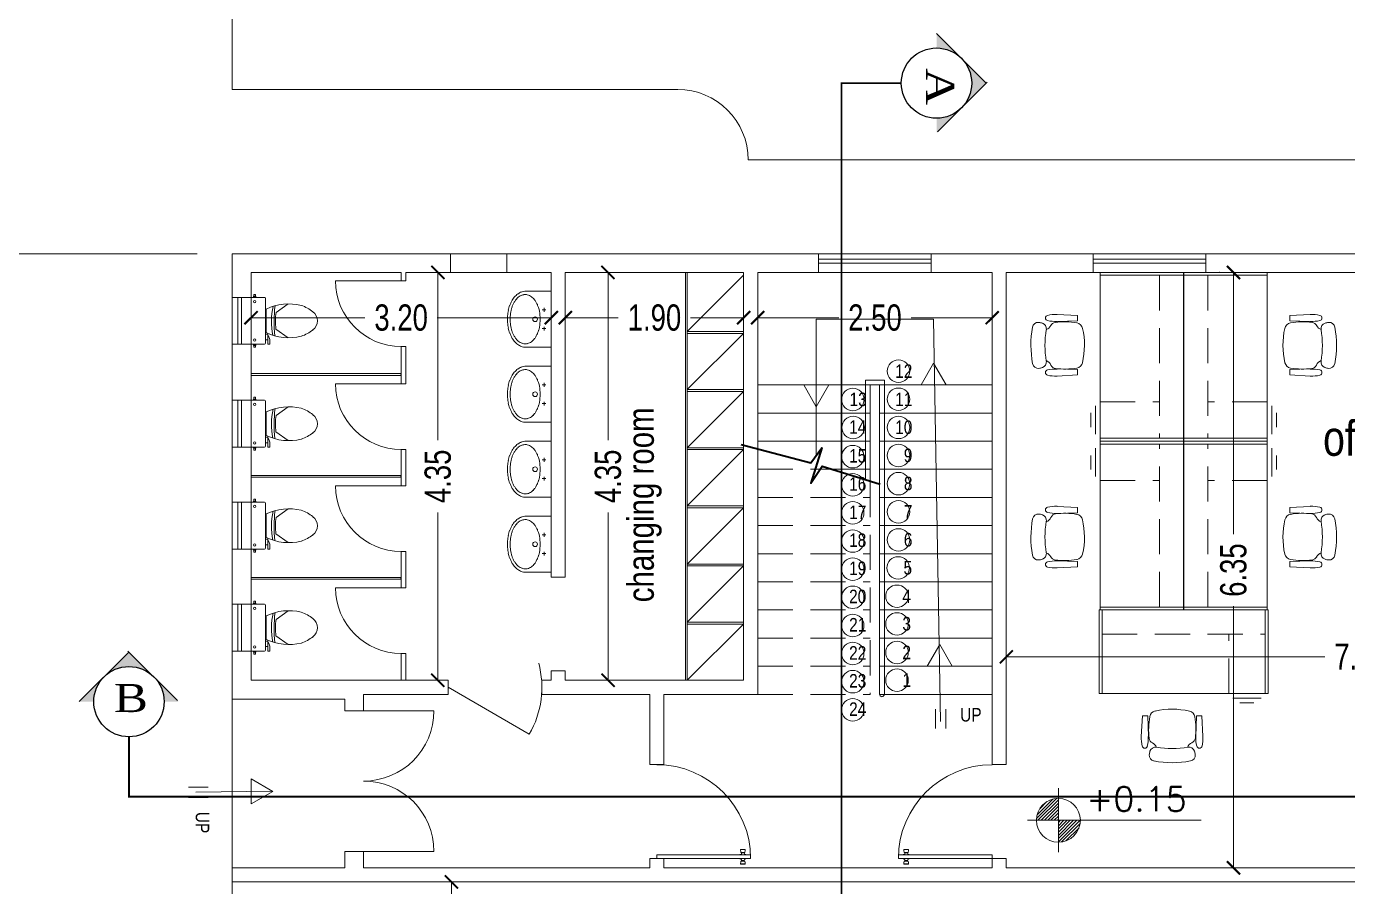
# Model space of a CAD drawing. Header units: millimetres. Extents: x -401 to 2889, y -234 to 146.
# Drawn here: x 129.14 to 143.22, y -27.64 to -18.47 of the extents above; entities that cross this region are included whole.
import ezdxf

# ---------------------------------------------------------------- set-up
doc = ezdxf.new("R2010")
doc.units = ezdxf.units.MM
doc.header["$LTSCALE"] = 3
doc.header["$MEASUREMENT"] = 0
for name, pattern in [('AXES2', [1.125, 0.75, -0.125, 0.125, -0.125]), ('CACHE2', [0.1875, 0.125, -0.0625]), ('CENTER', [50.8, 31.75, -6.35, 6.35, -6.35]), ('CONTINU', [0]), ('HIDDEN2', [0.1875, 0.125, -0.0625])]:
    doc.linetypes.add(name, pattern=pattern)
doc.layers.get('0').update_dxf_attribs({"color": 3, "lineweight": 9})
doc.layers.add('AJEC LOGO', color=4, linetype='Continuous')
doc.layers.add('ARCH_SUBTITLE TEXT', color=10, linetype='Continuous')
for name, color, linetype, lineweight in [('BOUNDARY', 6, 'Continuous', 13), ('DIM-IN', 1, 'Continuous', 0), ('Drw - Arch - brick (0.20)', 7, 'CONTINU', 20), ('Drw - Arch - brick (0.40)', 1, 'CONTINU', 40), ('Drw - Arch - Door (0.05)', 141, 'CONTINU', 5), ('Drw - Arch - Furniture (0.05)', 31, 'Continuous', 5), ('Drw - Arch - Stairs (0.15)', 3, 'CONTINU', 15), ('Drw - Arch - Window (0.05)', 4, 'CONTINU', 5), ('Drw - Dimension', 1, 'CONTINU', 0), ('Drw - Hatch', 8, 'CONTINU', 0), ('Drw - Text', 2, 'CONTINU', 0), ('LEVELS', 7, 'Continuous', 5), ('SAINT', 140, 'Continuous', 9), ('text', 7, 'Continuous', 0), ('WALKWAY', 42, 'Continuous', 13)]:
    doc.layers.add(name, color=color, linetype=linetype, lineweight=lineweight)
doc.styles.add('drwazah arabic', font='ARIALUNI.TTF', dxfattribs={"width": 0.75})
doc.styles.add('Drwazah english', font='sosa.shx', dxfattribs={"width": 0.75})
doc.styles.add('ROMANS', font='romans', dxfattribs={"width": 0.8})
doc.styles.add('SC 50', font='romans.shx', dxfattribs={"width": 0.9})
doc.styles.get("Standard").update_dxf_attribs({"font": 'simplex.shx', "width": 0.8})
doc.dimstyles.new('Arch A-D 1-200m', dxfattribs={"dimscale": 2, "dimtxt": 0.14, "dimasz": 0.07, "dimexe": 0, "dimexo": 0, "dimgap": 0.05, "dimtad": 0, "dimzin": 1, "dimdsep": 46, "dimtxsty": 'drwazah arabic', "dimblk": 'ARCHTICK', "dimcen": 0, "dimse1": 1, "dimse2": 1, "dimclrd": 9, "dimclre": 9, "dimclrt": 6, "dimaunit": 2, "dimazin": 0, "dimtfac": 1, "dimtmove": 0, "dimatfit": 0, "dimldrblk": 'ARCHTICK', "dimfxl": 0.18, "dimtolj": 1, "dimtzin": 0, "dimlwd": 9, "dimlwe": 9, "dimarcsym": 2})

# ---------------------------------------------------------------- blocks, each defined once
blk = doc.blocks.new('_ArchTick')
at = {"color": 0, "linetype": 'ByBlock', "const_width": 0.15}
blk.add_lwpolyline([(-0.5, -0.5), (0.5, 0.5)], dxfattribs=at)
blk = doc.blocks.new('*D21')
at = {"layer": 'Defpoints', "color": 0, "transparency": 16777216}
for p in [(134.75, -27.59), (133.67, -67.59), (134.75, -67.59)]:
    blk.add_point(p, dxfattribs=at)
at = {"layer": 'Drw - Dimension', "color": 9, "linetype": 'ByBlock', "lineweight": 9, "transparency": 16777216}
for p, q in [((133.67, -27.59), (133.67, -47.123)), ((133.67, -67.59), (133.67, -48.058))]:
    blk.add_line(p, q, dxfattribs=at)
at = {"layer": 'Drw - Dimension', "color": 9, "lineweight": 9, "transparency": 16777216, "xscale": 0.14, "yscale": 0.14, "zscale": 0.14}
for p, rotation in [((133.67, -27.59), 90), ((133.67, -67.59), 270)]:
    blk.add_blockref('_ArchTick', p, dxfattribs=dict(at, rotation=rotation))
at = {"layer": 'Drw - Dimension', "color": 6, "transparency": 16777216, "insert": (133.67, -47.59), "char_height": 0.28, "attachment_point": 5, "rotation": 90, "style": 'drwazah arabic'}
blk.add_mtext('\\A1;40.00', dxfattribs=at)
blk = doc.blocks.new('wash-1')
at = {"color": 0, "linetype": 'ByBlock'}
for p, q in [((-0.299, 0), (-0.298, -0.28)), ((0.299, 0), (-0.299, 0)), ((0.298, -0.28), (0.299, 0)), ((-0.08, -0.077), (-0.12, -0.077)), ((-0.1, -0.057), (-0.1, -0.097)), ((0.08, -0.077), (0.12, -0.077)), ((0.1, -0.057), (0.1, -0.097)), ((-0.293, -0.309), (-0.29, -0.316)), ((0.29, -0.316), (0.293, -0.309)), ((-0.018, -0.467), (0, -0.467)), ((0, -0.439), (-0.015, -0.439)), ((0.015, -0.439), (0, -0.439)), ((0, -0.467), (0.018, -0.467))]:
    blk.add_line(p, q, dxfattribs=at)
blk.add_circle((0, -0.172), 0.025, dxfattribs=at)
for centre, radius, start, end in [((-0.047, -0.384), 0.259, 105.8293, 112.8859), ((-0.028, -0.451), 0.33, 100.2651, 105.8331), ((0.017, -0.734), 0.616, 91.5357, 99.6683), ((-0.017, -0.734), 0.616, 80.3291, 88.4617), ((0.028, -0.451), 0.33, 74.1669, 79.7349), ((0.047, -0.384), 0.259, 67.1141, 74.1707), ((-0.201, -0.279), 0.0968, 180.3, 197.9123), ((-0.183, -0.277), 0.0805, 164.696, 177.6311), ((-0.173, -0.277), 0.09, 177.6362, 189.223), ((-0.121, -0.294), 0.145, 155.0769, 164.6969), ((-0.121, -0.294), 0.145, 145.4065, 155.0723), ((-0.129, -0.288), 0.135, 135.3929, 145.4019), ((-0.122, -0.295), 0.145, 126.0467, 135.3922), ((-0.032, -0.419), 0.298, 119.5384, 126.0455), ((-0.035, -0.414), 0.292, 112.8889, 119.5334), ((0.035, -0.414), 0.292, 60.4666, 67.1111), ((0.032, -0.419), 0.298, 53.9545, 60.4616), ((0.122, -0.295), 0.145, 44.6078, 53.9533), ((0.129, -0.288), 0.135, 34.5981, 44.6071), ((0.121, -0.294), 0.145, 24.9277, 34.5935), ((0.121, -0.294), 0.145, 15.3031, 24.9231), ((0.183, -0.277), 0.0805, 2.3689, 15.304), ((0.173, -0.277), 0.09, 350.777, 2.3638), ((0.201, -0.279), 0.0968, 342.0877, 359.7), ((-0.165, -0.276), 0.132, 197.9119, 207.6464), ((-0.152, -0.269), 0.146, 207.644, 216.898), ((-0.106, -0.234), 0.205, 216.8919, 223.5363), ((-0.144, -0.273), 0.119, 189.2301, 199.2848), ((-0.155, -0.276), 0.108, 199.2854, 210.4378), ((-0.053, -0.184), 0.277, 223.5434, 229.2488), ((-0.109, -0.249), 0.162, 210.4303, 219.5241), ((-0.12, -0.259), 0.147, 219.5248, 229.5566), ((-0.103, -0.242), 0.201, 229.2557, 237.1136), ((-0.065, -0.193), 0.232, 229.5598, 237.5322), ((-0.023, -0.117), 0.349, 237.1226, 243.08), ((-0.045, -0.163), 0.269, 237.5332, 244.4524), ((-0.04, -0.153), 0.28, 244.4603, 251.2421), ((-0.019, -0.089), 0.347, 251.2414, 256.7179), ((0.019, -0.089), 0.347, 283.2817, 288.7581), ((0.04, -0.153), 0.28, 288.7585, 295.5403), ((0.045, -0.163), 0.269, 295.5468, 302.466), ((0.023, -0.117), 0.349, 296.9208, 302.8782), ((0.065, -0.193), 0.232, 302.4689, 310.4412), ((0.103, -0.242), 0.201, 302.8864, 310.7443), ((0.12, -0.259), 0.147, 310.4434, 320.4752), ((0.109, -0.249), 0.162, 320.4759, 329.5697), ((0.053, -0.184), 0.277, 310.7512, 316.4566), ((0.155, -0.276), 0.108, 329.5597, 340.7121), ((0.106, -0.234), 0.205, 316.4637, 323.1081), ((0.144, -0.273), 0.119, 340.7179, 350.7725), ((0.152, -0.269), 0.146, 323.102, 332.356), ((0.165, -0.276), 0.132, 332.3536, 342.0881), ((0, -0.073), 0.398, 243.0864, 248.3109), ((-0.063, -0.232), 0.228, 248.3137, 255.2329), ((-0.023, -0.078), 0.387, 255.2295, 259.3085), ((-0.012, -0.058), 0.379, 256.7125, 261.9599), ((-0.012, -0.02), 0.445, 259.3091, 263.1132), ((0.08, 0.591), 1.034, 261.9603, 263.8854), ((0.031, 0.336), 0.804, 263.1071, 265.2155), ((-0.011, -0.173), 0.294, 265.2152, 268.6985), ((-0.01, -0.246), 0.193, 263.8941, 268.3626), ((0.01, -0.246), 0.193, 271.6374, 276.1059), ((0.011, -0.173), 0.294, 271.3015, 274.7848), ((-0.08, 0.591), 1.034, 276.1146, 278.0397), ((-0.031, 0.336), 0.804, 274.7845, 276.8929), ((0.012, -0.058), 0.379, 278.0401, 283.2875), ((0.012, -0.02), 0.445, 276.8868, 280.6909), ((0.023, -0.078), 0.387, 280.6915, 284.7705), ((0.063, -0.232), 0.228, 284.7671, 291.6863), ((0, -0.073), 0.398, 291.6885, 296.9129)]:
    blk.add_arc(centre, radius, start, end, dxfattribs=at)
blk = doc.blocks.new('ee')
at = {"layer": 'SAINT', "color": 0}
for p, q in [((0.539, 0.284), (0.539, 0.264)), ((0.558, 0.284), (0.539, 0.284)), ((0.558, 0.284), (0.558, 0.264)), ((0.32, 0.091), (0.193, 0.183)), ((0.433, 0.243), (0.433, -0.237)), ((0.578, 0.253), (0.443, 0.253)), ((0.536, 0.264), (0.536, 0.254)), ((0.561, 0.264), (0.536, 0.264)), ((0.561, 0.254), (0.536, 0.254)), ((0.561, 0.264), (0.561, 0.254)), ((0.588, 0.243), (0.588, -0.237)), ((0.426, 0.128), (0.426, -0.122)), ((0.322, -0.085), (0.193, -0.178)), ((0.386, -0.196), (0.401, -0.157)), ((0.386, -0.196), (0.386, -0.247)), ((0.408, -0.247), (0.386, -0.247)), ((0.401, -0.157), (0.408, -0.157)), ((0.408, -0.141), (0.433, -0.141)), ((0.408, -0.141), (0.408, -0.247)), ((0.408, -0.2), (0.433, -0.2)), ((0.578, -0.247), (0.443, -0.247)), ((0.561, -0.249), (0.536, -0.249)), ((0.536, -0.259), (0.536, -0.249)), ((0.561, -0.259), (0.536, -0.259)), ((0.539, -0.279), (0.539, -0.259)), ((0.558, -0.279), (0.539, -0.279)), ((0.558, -0.279), (0.558, -0.259)), ((0.561, -0.259), (0.561, -0.249))]:
    blk.add_line(p, q, dxfattribs=at)
for centre in [(0.549, 0.208), (0.549, -0.203)]:
    blk.add_circle(centre, 0.0125, dxfattribs=at)
for centre, radius, start, end in [((0.208, -0.262), 0.457, 109.8949, 127.7618), ((0.184, -0.374), 0.557, 64.2321, 103.6755), ((-1.179, -0.01), 1.521, 354.4729, 6.5448), ((-0.288, -0.003), 0.659, 346.9796, 14.0724), ((0.443, 0.243), 0.01, 90, 180), ((0.578, 0.243), 0.01, 360, 90), ((-0.001, 0.002), 0.12, 126.3794, 233.6206), ((-0.364, -0.001), 0.691, 353.0361, 7.6986), ((0.201, 0.265), 0.452, 232.7451, 250.7058), ((0.184, 0.379), 0.557, 256.3245, 295.7679), ((0.443, -0.237), 0.01, 180, 270), ((0.578, -0.237), 0.01, 270, 360)]:
    blk.add_arc(centre, radius, start, end, dxfattribs=at)
blk = doc.blocks.new('*D26')
at = {"layer": 'Defpoints', "color": 0, "transparency": 16777216}
for p in [(131.534, -21.09), (134.734, -21.09), (134.734, -21.573)]:
    blk.add_point(p, dxfattribs=at)
at = {"layer": 'Drw - Dimension', "color": 9, "linetype": 'ByBlock', "lineweight": 9, "transparency": 16777216}
for p, q in [((131.534, -21.573), (132.748, -21.573)), ((134.734, -21.573), (133.519, -21.573))]:
    blk.add_line(p, q, dxfattribs=at)
at = {"layer": 'Drw - Dimension', "color": 9, "lineweight": 9, "transparency": 16777216, "xscale": 0.14, "yscale": 0.14, "zscale": 0.14, "rotation": 180}
blk.add_blockref('_ArchTick', (131.534, -21.573), dxfattribs=at)
at = {"layer": 'Drw - Dimension', "color": 9, "lineweight": 9, "transparency": 16777216, "xscale": 0.14, "yscale": 0.14, "zscale": 0.14}
blk.add_blockref('_ArchTick', (134.734, -21.573), dxfattribs=at)
at = {"layer": 'Drw - Dimension', "color": 6, "transparency": 16777216, "insert": (133.134, -21.573), "char_height": 0.28, "attachment_point": 5, "style": 'drwazah arabic'}
blk.add_mtext('\\A1;3.20', dxfattribs=at)
blk = doc.blocks.new('*D27')
at = {"layer": 'Defpoints', "color": 0, "transparency": 16777216}
for p in [(134.734, -21.09), (133.525, -25.44), (134.734, -25.44)]:
    blk.add_point(p, dxfattribs=at)
at = {"layer": 'Drw - Dimension', "color": 9, "linetype": 'ByBlock', "lineweight": 9, "transparency": 16777216}
for p, q in [((133.525, -21.09), (133.525, -22.88)), ((133.525, -25.44), (133.525, -23.651))]:
    blk.add_line(p, q, dxfattribs=at)
at = {"layer": 'Drw - Dimension', "color": 9, "lineweight": 9, "transparency": 16777216, "xscale": 0.14, "yscale": 0.14, "zscale": 0.14}
for p, rotation in [((133.525, -21.09), 90), ((133.525, -25.44), 270)]:
    blk.add_blockref('_ArchTick', p, dxfattribs=dict(at, rotation=rotation))
at = {"layer": 'Drw - Dimension', "color": 6, "transparency": 16777216, "insert": (133.525, -23.265), "char_height": 0.28, "attachment_point": 5, "rotation": 90, "style": 'drwazah arabic'}
blk.add_mtext('\\A1;4.35', dxfattribs=at)
blk = doc.blocks.new('*D28')
at = {"layer": 'Defpoints', "color": 0, "transparency": 16777216}
for p in [(134.884, -21.09), (136.784, -21.09), (136.784, -21.573)]:
    blk.add_point(p, dxfattribs=at)
at = {"layer": 'Drw - Dimension', "color": 9, "linetype": 'ByBlock', "lineweight": 9, "transparency": 16777216}
for p, q in [((134.884, -21.573), (135.448, -21.573)), ((136.784, -21.573), (136.219, -21.573))]:
    blk.add_line(p, q, dxfattribs=at)
at = {"layer": 'Drw - Dimension', "color": 9, "lineweight": 9, "transparency": 16777216, "xscale": 0.14, "yscale": 0.14, "zscale": 0.14, "rotation": 180}
blk.add_blockref('_ArchTick', (134.884, -21.573), dxfattribs=at)
at = {"layer": 'Drw - Dimension', "color": 9, "lineweight": 9, "transparency": 16777216, "xscale": 0.14, "yscale": 0.14, "zscale": 0.14}
blk.add_blockref('_ArchTick', (136.784, -21.573), dxfattribs=at)
at = {"layer": 'Drw - Dimension', "color": 6, "transparency": 16777216, "insert": (135.834, -21.573), "char_height": 0.28, "attachment_point": 5, "style": 'drwazah arabic'}
blk.add_mtext('\\A1;1.90', dxfattribs=at)
blk = doc.blocks.new('*D29')
at = {"layer": 'Defpoints', "color": 0, "transparency": 16777216}
for p in [(136.784, -21.09), (135.339, -25.44), (136.784, -25.44)]:
    blk.add_point(p, dxfattribs=at)
at = {"layer": 'Drw - Dimension', "color": 9, "linetype": 'ByBlock', "lineweight": 9, "transparency": 16777216}
for p, q in [((135.339, -21.09), (135.339, -22.88)), ((135.339, -25.44), (135.339, -23.651))]:
    blk.add_line(p, q, dxfattribs=at)
at = {"layer": 'Drw - Dimension', "color": 9, "lineweight": 9, "transparency": 16777216, "xscale": 0.14, "yscale": 0.14, "zscale": 0.14}
for p, rotation in [((135.339, -21.09), 90), ((135.339, -25.44), 270)]:
    blk.add_blockref('_ArchTick', p, dxfattribs=dict(at, rotation=rotation))
at = {"layer": 'Drw - Dimension', "color": 6, "transparency": 16777216, "insert": (135.339, -23.265), "char_height": 0.28, "attachment_point": 5, "rotation": 90, "style": 'drwazah arabic'}
blk.add_mtext('\\A1;4.35', dxfattribs=at)
blk = doc.blocks.new('1 M')
at = {"layer": 'Drw - Arch - Door (0.05)'}
for p, q in [((-4544.434, 1057.971), (-4544.433, 1057.972)), ((-4544.434, 1057.97), (-4544.434, 1057.971)), ((-4544.434, 1057.923), (-4544.434, 1057.971)), ((-4544.434, 1057.97), (-4544.434, 1057.969)), ((-4544.434, 1057.968), (-4544.434, 1057.969)), ((-4544.434, 1057.969), (-4544.434, 1057.969)), ((-4544.434, 1057.968), (-4544.434, 1057.967)), ((-4544.434, 1057.967), (-4544.434, 1057.966)), ((-4544.434, 1057.963), (-4544.434, 1057.966)), ((-4544.434, 1057.963), (-4544.434, 1057.963)), ((-4544.434, 1057.963), (-4544.434, 1057.959)), ((-4544.434, 1057.959), (-4544.434, 1057.958)), ((-4544.434, 1057.953), (-4544.434, 1057.958)), ((-4544.434, 1057.953), (-4544.434, 1057.953)), ((-4544.434, 1057.941), (-4544.434, 1057.953)), ((-4544.434, 1057.936), (-4544.434, 1057.941)), ((-4544.434, 1057.941), (-4544.434, 1057.941)), ((-4544.434, 1057.936), (-4544.434, 1057.935)), ((-4544.434, 1057.935), (-4544.434, 1057.931)), ((-4544.434, 1057.928), (-4544.434, 1057.931)), ((-4544.434, 1057.931), (-4544.434, 1057.931)), ((-4544.434, 1057.927), (-4544.434, 1057.928)), ((-4544.434, 1057.926), (-4544.434, 1057.927)), ((-4544.434, 1057.925), (-4544.434, 1057.926)), ((-4544.434, 1057.925), (-4544.434, 1057.924)), ((-4544.434, 1057.925), (-4544.434, 1057.925)), ((-4544.434, 1057.923), (-4544.434, 1057.924)), ((-4544.433, 1057.922), (-4544.434, 1057.923)), ((-4544.433, 1057.972), (-4544.432, 1057.972)), ((-4544.433, 1057.922), (-4544.433, 1057.972)), ((-4544.432, 1057.922), (-4544.433, 1057.922)), ((-4544.432, 1057.972), (-4544.424, 1057.972)), ((-4544.424, 1057.923), (-4544.432, 1057.922)), ((-4544.424, 1057.972), (-4544.416, 1057.971)), ((-4544.416, 1057.924), (-4544.424, 1057.923)), ((-4544.416, 1057.971), (-4544.408, 1057.969)), ((-4544.408, 1057.925), (-4544.416, 1057.924)), ((-4544.408, 1057.969), (-4544.403, 1057.968)), ((-4544.403, 1057.926), (-4544.408, 1057.925)), ((-4544.403, 1057.968), (-4544.402, 1057.967)), ((-4544.403, 1057.926), (-4544.403, 1057.968)), ((-4544.402, 1057.927), (-4544.403, 1057.926)), ((-4544.402, 1057.967), (-4544.401, 1057.959)), ((-4544.402, 1057.927), (-4544.402, 1057.967)), ((-4544.401, 1057.935), (-4544.402, 1057.927)), ((-4544.401, 1057.959), (-4544.4, 1057.958)), ((-4544.401, 1057.959), (-4544.401, 1057.935)), ((-4544.4, 1057.936), (-4544.401, 1057.935)), ((-4544.4, 1057.958), (-4544.397, 1057.958)), ((-4544.4, 1057.958), (-4544.4, 1057.936)), ((-4544.397, 1057.936), (-4544.4, 1057.936)), ((-4544.397, 1057.96), (-4544.396, 1057.961)), ((-4544.397, 1057.96), (-4544.397, 1057.958)), ((-4544.397, 1057.958), (-4544.397, 1057.936)), ((-4544.397, 1057.936), (-4544.397, 1057.934)), ((-4544.396, 1057.933), (-4544.397, 1057.934)), ((-4544.396, 1057.961), (-4544.386, 1057.963)), ((-4544.386, 1057.931), (-4544.396, 1057.933)), ((-4544.386, 1057.963), (-4544.385, 1057.963)), ((-4544.385, 1057.931), (-4544.386, 1057.931)), ((-4544.385, 1057.963), (-4544.384, 1057.963)), ((-4544.384, 1057.931), (-4544.385, 1057.931)), ((-4544.384, 1057.965), (-4544.38, 1057.979)), ((-4544.384, 1057.964), (-4544.384, 1057.965)), ((-4544.384, 1057.963), (-4544.384, 1057.964)), ((-4544.384, 1057.93), (-4544.384, 1057.931)), ((-4544.384, 1057.929), (-4544.384, 1057.93)), ((-4544.38, 1057.915), (-4544.384, 1057.929)), ((-4544.38, 1057.979), (-4544.379, 1057.98)), ((-4544.38, 1057.979), (-4544.38, 1057.979)), ((-4544.38, 1057.915), (-4544.38, 1057.915)), ((-4544.379, 1057.915), (-4544.38, 1057.915)), ((-4544.379, 1057.98), (-4544.378, 1057.98)), ((-4544.379, 1057.98), (-4544.379, 1057.98)), ((-4544.379, 1057.914), (-4544.379, 1057.915)), ((-4544.378, 1057.914), (-4544.379, 1057.914)), ((-4544.378, 1057.98), (-4544.375, 1057.98)), ((-4544.375, 1057.914), (-4544.378, 1057.914)), ((-4544.375, 1057.03), (-4544.375, 1058.03)), ((-4544.375, 1058.03), (-4544.337, 1058.03)), ((-4544.337, 1057.03), (-4544.337, 1058.03)), ((-4544.334, 1057.98), (-4544.337, 1057.98)), ((-4544.337, 1057.914), (-4544.334, 1057.914)), ((-4544.333, 1057.98), (-4544.334, 1057.98)), ((-4544.334, 1057.914), (-4544.333, 1057.914)), ((-4544.333, 1057.979), (-4544.333, 1057.98)), ((-4544.333, 1057.98), (-4544.333, 1057.98)), ((-4544.332, 1057.979), (-4544.333, 1057.979)), ((-4544.333, 1057.915), (-4544.332, 1057.915)), ((-4544.333, 1057.914), (-4544.333, 1057.915)), ((-4544.333, 1057.915), (-4544.333, 1057.915)), ((-4544.329, 1057.965), (-4544.332, 1057.979)), ((-4544.332, 1057.915), (-4544.329, 1057.929)), ((-4544.328, 1057.964), (-4544.329, 1057.965)), ((-4544.329, 1057.929), (-4544.328, 1057.93)), ((-4544.328, 1057.963), (-4544.328, 1057.964)), ((-4544.327, 1057.963), (-4544.328, 1057.963)), ((-4544.328, 1057.93), (-4544.328, 1057.931)), ((-4544.328, 1057.931), (-4544.327, 1057.931)), ((-4544.326, 1057.963), (-4544.327, 1057.963)), ((-4544.327, 1057.931), (-4544.326, 1057.931)), ((-4544.316, 1057.961), (-4544.326, 1057.963)), ((-4544.326, 1057.931), (-4544.316, 1057.933)), ((-4544.316, 1057.96), (-4544.316, 1057.961)), ((-4544.316, 1057.96), (-4544.316, 1057.958)), ((-4544.312, 1057.958), (-4544.316, 1057.958)), ((-4544.316, 1057.958), (-4544.316, 1057.936)), ((-4544.316, 1057.936), (-4544.312, 1057.936)), ((-4544.316, 1057.936), (-4544.316, 1057.934)), ((-4544.316, 1057.933), (-4544.316, 1057.934)), ((-4544.31, 1057.967), (-4544.312, 1057.959)), ((-4544.312, 1057.959), (-4544.312, 1057.958)), ((-4544.312, 1057.959), (-4544.312, 1057.935)), ((-4544.312, 1057.958), (-4544.312, 1057.936)), ((-4544.312, 1057.936), (-4544.312, 1057.935)), ((-4544.312, 1057.935), (-4544.31, 1057.927)), ((-4544.304, 1057.969), (-4544.31, 1057.968)), ((-4544.31, 1057.968), (-4544.31, 1057.967)), ((-4544.31, 1057.926), (-4544.31, 1057.968)), ((-4544.31, 1057.927), (-4544.31, 1057.967)), ((-4544.31, 1057.927), (-4544.31, 1057.926)), ((-4544.31, 1057.926), (-4544.304, 1057.925)), ((-4544.296, 1057.971), (-4544.304, 1057.969)), ((-4544.304, 1057.925), (-4544.296, 1057.924)), ((-4544.288, 1057.972), (-4544.296, 1057.971)), ((-4544.296, 1057.924), (-4544.288, 1057.923)), ((-4544.28, 1057.972), (-4544.288, 1057.972)), ((-4544.288, 1057.923), (-4544.28, 1057.922)), ((-4544.279, 1057.972), (-4544.28, 1057.972)), ((-4544.28, 1057.922), (-4544.279, 1057.922)), ((-4544.278, 1057.971), (-4544.279, 1057.972)), ((-4544.279, 1057.922), (-4544.279, 1057.972)), ((-4544.279, 1057.922), (-4544.278, 1057.923)), ((-4544.278, 1057.97), (-4544.278, 1057.971)), ((-4544.278, 1057.923), (-4544.278, 1057.971)), ((-4544.278, 1057.97), (-4544.278, 1057.969)), ((-4544.278, 1057.968), (-4544.278, 1057.969)), ((-4544.278, 1057.969), (-4544.278, 1057.969)), ((-4544.278, 1057.968), (-4544.278, 1057.967)), ((-4544.278, 1057.967), (-4544.278, 1057.966)), ((-4544.278, 1057.963), (-4544.278, 1057.966)), ((-4544.278, 1057.963), (-4544.278, 1057.963)), ((-4544.278, 1057.963), (-4544.278, 1057.959)), ((-4544.278, 1057.959), (-4544.278, 1057.958)), ((-4544.278, 1057.953), (-4544.278, 1057.958)), ((-4544.278, 1057.953), (-4544.278, 1057.953)), ((-4544.278, 1057.941), (-4544.278, 1057.953)), ((-4544.278, 1057.936), (-4544.278, 1057.941)), ((-4544.278, 1057.941), (-4544.278, 1057.941)), ((-4544.278, 1057.936), (-4544.278, 1057.935)), ((-4544.278, 1057.935), (-4544.278, 1057.931)), ((-4544.278, 1057.928), (-4544.278, 1057.931)), ((-4544.278, 1057.931), (-4544.278, 1057.931)), ((-4544.278, 1057.927), (-4544.278, 1057.928)), ((-4544.278, 1057.926), (-4544.278, 1057.927)), ((-4544.278, 1057.925), (-4544.278, 1057.926)), ((-4544.278, 1057.925), (-4544.278, 1057.924)), ((-4544.278, 1057.925), (-4544.278, 1057.925)), ((-4544.278, 1057.923), (-4544.278, 1057.924)), ((-4544.375, 1057.03), (-4544.337, 1057.03))]:
    blk.add_line(p, q, dxfattribs=at)
blk.add_arc((-4544.375, 1057.03), 1, 0, 90, dxfattribs=at)
blk = doc.blocks.new('desk-9')
at = {"color": 0, "linetype": 'ByBlock'}
for p, q in [((-1.8, 0.891), (0, 0.891)), ((-1.8, 0), (-1.8, 0.891)), ((-1.769, 0), (-1.769, 0.891)), ((-0.031, 0), (-0.031, 0.891)), ((0, 0.891), (0, 0)), ((0, 0), (-1.8, 0)), ((-0.376, -0.05), (-0.075, -0.05)), ((-0.301, -0.1), (-0.151, -0.1)), ((-1.34, -0.24), (-1.352, -0.458)), ((-1.34, -0.24), (-1.283, -0.24)), ((-1.283, -0.24), (-1.276, -0.458)), ((-0.764, -0.24), (-0.77, -0.458)), ((-0.706, -0.24), (-0.764, -0.24)), ((-0.706, -0.24), (-0.695, -0.458))]:
    blk.add_line(p, q, dxfattribs=at)
at = {"color": 0, "linetype": 'HIDDEN2'}
for p, q in [((-1.769, 0.633), (-0.031, 0.633)), ((-0.42, 0), (-0.42, 0.633))]:
    blk.add_line(p, q, dxfattribs=at)
at = {"color": 0, "linetype": 'ByBlock'}
for centre, radius, start, end in [((-0.507, -0.384), 0.766, 169.6988, 187.0669), ((-1.187, -0.26), 0.0753, 102.6354, 169.6988), ((-1.023, -0.991), 0.824, 76.9631, 102.6354), ((-0.854, -0.262), 0.0753, 9.8312, 76.9631), ((-1.535, -0.38), 0.766, 352.8377, 9.8312), ((-0.994, -0.478), 0.358, 176.9357, 193.5305), ((-1.314, -0.554), 0.0291, 193.5306, 346.4695), ((-1.635, -0.478), 0.358, 346.4695, 3.0643), ((-1.205, -0.471), 0.0627, 187.0669, 243.7231), ((-1.273, -0.607), 0.0897, 21.9682, 63.7231), ((-0.776, -0.607), 0.0897, 113.3622, 158.4137), ((-0.837, -0.467), 0.0627, 293.3622, 352.8377), ((-0.412, -0.478), 0.358, 176.9357, 193.5305), ((-0.732, -0.554), 0.0291, 193.5305, 346.4694), ((-1.052, -0.478), 0.358, 346.4695, 3.0643), ((-1.099, -0.668), 0.168, 162.236, 174.9356), ((-1.204, -0.659), 0.0627, 174.9356, 259.3056), ((-1.2, -0.635), 0.0627, 80.3052, 162.236), ((-1.023, 0.399), 0.987, 260.3052, 279.8636), ((-0.844, -0.635), 0.0627, 18.0631, 99.8636), ((-0.839, -0.658), 0.0627, 280.8831, 5.3922), ((-0.944, -0.668), 0.168, 5.3922, 18.0631), ((-1.023, 0.302), 1.04, 259.3056, 280.8831)]:
    blk.add_arc(centre, radius, start, end, dxfattribs=at)
blk = doc.blocks.new('*D77')
at = {"layer": 'Defpoints', "color": 0, "transparency": 16777216}
for p in [(139.584, -25.19), (139.584, -25.19), (147.146, -25.581)]:
    blk.add_point(p, dxfattribs=at)
at = {"layer": 'DIM-IN', "color": 9, "linetype": 'ByBlock', "lineweight": 9, "transparency": 16777216}
for p, q in [((139.584, -25.19), (142.979, -25.19)), ((147.146, -25.19), (143.75, -25.19))]:
    blk.add_line(p, q, dxfattribs=at)
at = {"layer": 'DIM-IN', "color": 9, "lineweight": 9, "transparency": 16777216, "xscale": 0.14, "yscale": 0.14, "zscale": 0.14, "rotation": 180}
blk.add_blockref('_ArchTick', (139.584, -25.19), dxfattribs=at)
at = {"layer": 'DIM-IN', "color": 9, "lineweight": 9, "transparency": 16777216, "xscale": 0.14, "yscale": 0.14, "zscale": 0.14}
blk.add_blockref('_ArchTick', (147.146, -25.19), dxfattribs=at)
at = {"layer": 'DIM-IN', "color": 6, "transparency": 16777216, "insert": (143.365, -25.19), "char_height": 0.28, "attachment_point": 5, "style": 'drwazah arabic'}
blk.add_mtext('\\A1;7.56', dxfattribs=at)
blk = doc.blocks.new('*D78')
at = {"layer": 'Defpoints', "color": 0, "transparency": 16777216}
for p in [(146.934, -21.09), (142.005, -27.44), (146.934, -27.44)]:
    blk.add_point(p, dxfattribs=at)
at = {"layer": 'DIM-IN', "color": 9, "linetype": 'ByBlock', "lineweight": 9, "transparency": 16777216}
for p, q in [((142.005, -21.09), (142.005, -23.88)), ((142.005, -27.44), (142.005, -24.651))]:
    blk.add_line(p, q, dxfattribs=at)
at = {"layer": 'DIM-IN', "color": 9, "lineweight": 9, "transparency": 16777216, "xscale": 0.14, "yscale": 0.14, "zscale": 0.14}
for p, rotation in [((142.005, -21.09), 90), ((142.005, -27.44), 270)]:
    blk.add_blockref('_ArchTick', p, dxfattribs=dict(at, rotation=rotation))
at = {"layer": 'DIM-IN', "color": 6, "transparency": 16777216, "insert": (142.005, -24.265), "char_height": 0.28, "attachment_point": 5, "rotation": 90, "style": 'drwazah arabic'}
blk.add_mtext('\\A1;6.35', dxfattribs=at)
blk = doc.blocks.new('*D79')
at = {"layer": 'Defpoints', "color": 0, "transparency": 16777216}
for p in [(136.934, -21.09), (139.434, -21.09), (136.934, -21.573)]:
    blk.add_point(p, dxfattribs=at)
at = {"layer": 'DIM-IN', "color": 9, "linetype": 'ByBlock', "lineweight": 9, "transparency": 16777216}
for p, q in [((136.934, -21.573), (137.798, -21.573)), ((139.434, -21.573), (138.569, -21.573))]:
    blk.add_line(p, q, dxfattribs=at)
at = {"layer": 'DIM-IN', "color": 9, "lineweight": 9, "transparency": 16777216, "xscale": 0.14, "yscale": 0.14, "zscale": 0.14, "rotation": 180}
blk.add_blockref('_ArchTick', (136.934, -21.573), dxfattribs=at)
at = {"layer": 'DIM-IN', "color": 9, "lineweight": 9, "transparency": 16777216, "xscale": 0.14, "yscale": 0.14, "zscale": 0.14}
blk.add_blockref('_ArchTick', (139.434, -21.573), dxfattribs=at)
at = {"layer": 'DIM-IN', "color": 6, "transparency": 16777216, "insert": (138.184, -21.573), "char_height": 0.28, "attachment_point": 5, "style": 'drwazah arabic'}
blk.add_mtext('\\A1;2.50', dxfattribs=at)
blk = doc.blocks.new('level-1')
at = {"layer": 'LEVELS', "linetype": 'ByBlock'}
h = blk.add_hatch(dxfattribs=at)
h.set_pattern_fill('ANSI31', color=0, scale=0.15, style=0)
h.set_pattern_definition([(45, (-26.005662, -19.227158), (-0.013258252, 0.013258252), [])])
h.paths.add_polyline_path([(0.434, 0), (0.254, 0), (0.254, -0.18, 0.414214)])
h.paths.add_polyline_path([(0.254, 0.18, 0.414214), (0.075, 0), (0.254, 0)])
at = {"layer": 'LEVELS', "color": 0, "linetype": 'ByBlock'}
for p, q in [((0.254, -0.262), (0.254, 0.262)), ((0, 0), (1.425, 0))]:
    blk.add_line(p, q, dxfattribs=at)
blk.add_circle((0.254, 0), 0.18, dxfattribs=at)
at = {"layer": 'LEVELS', "color": 0, "linetype": 'ByBlock', "style": 'ROMANS'}
blk.add_attdef('LV', (0.483, 0.075), '', height=0.2, dxfattribs=at)

msp = doc.modelspace()

# ---------------------------------------------------------------- hatches: boundary and pattern name
at = {"layer": 'AJEC LOGO'}
h = msp.add_hatch(color=6, dxfattribs=at)
h.paths.add_polyline_path([(139.092, -18.793, 0.186055), (138.84, -18.696), (138.84, -18.542)])
h.paths.add_polyline_path([(139.118, -18.82), (139.37, -19.071), (139.118, -19.323, 0.186055), (139.215, -19.071, 0.186055)])
h.paths.add_polyline_path([(138.84, -19.446, 0.186055), (139.092, -19.349), (138.84, -19.601)])
h = msp.add_hatch(color=6, dxfattribs=at)
h.paths.add_polyline_path([(129.955, -25.417, 0.186055), (129.858, -25.668), (129.703, -25.668)])
h.paths.add_polyline_path([(129.981, -25.39), (130.233, -25.139), (130.484, -25.39, 0.186055), (130.233, -25.293, 0.186055)])
h.paths.add_polyline_path([(130.608, -25.668, 0.186055), (130.511, -25.417), (130.762, -25.668)])

# ---------------------------------------------------------------- linework, layer by layer
at = {"color": 6, "linetype": 'CENTER'}
for p, q in [((137.828, -19.071), (138.465, -19.071)), ((130.233, -26.681), (130.233, -26.043))]:
    msp.add_line(p, q, dxfattribs=at)
at = {"color": 6, "linetype": 'CENTER', "ltscale": 0.01, "const_width": 0.02}
for points in [[(137.828, -70.546), (137.828, -69.916), (137.828, -70.273), (137.828, -19.071), (138.465, -19.071)], [(162.223, -26.681), (161.593, -26.681), (161.949, -26.681), (130.233, -26.681), (130.233, -26.043)]]:
    msp.add_lwpolyline(points, dxfattribs=at)
at = {"linetype": 'AXES2'}
msp.add_open_spline([(164.834, -10.939), (164.834, -35.686), (164.834, -60.432), (164.834, -85.179), (164.807, -85.474), (164.78, -85.763), (164.685, -86.665), (164.607, -87.249), (164.425, -88.121), (164.345, -88.431), (164.146, -89.058), (164.029, -89.372), (163.629, -90.303), (163.297, -90.912), (162.244, -92.483), (161.416, -93.383), (160.138, -94.385), (159.761, -94.642), (159.049, -95.056), (158.716, -95.222), (158.014, -95.524), (157.648, -95.659), (156.11, -96.149), (154.816, -96.393), (153.365, -96.644), (153.289, -96.657), (153.213, -96.67), (135.359, -96.67), (117.504, -96.67), (99.65, -96.67), (99.636, -96.67), (99.621, -96.67), (99.607, -96.67), (99.605, -96.671), (99.603, -96.671), (99.601, -96.671), (99.247, -96.673), (98.888, -96.658), (97.806, -96.562), (97.078, -96.431), (95.253, -95.93), (94.186, -95.465), (92.833, -94.606), (92.433, -94.305), (91.626, -93.585), (91.246, -93.16), (90.558, -92.2), (90.252, -91.67), (89.457, -90), (89.049, -88.737), (88.488, -86.622), (88.302, -85.839), (88.114, -85.039), (88.114, -62.187), (88.114, -39.336), (88.114, -16.485)], degree=3, knots=[0, 0, 0, 0, 1, 1, 1, 1.896558, 1.896558, 3.873524, 3.873524, 5.049502, 5.049502, 6.22548, 6.22548, 8.577437, 8.577437, 12.62719, 12.62719, 14.243391, 14.243391, 15.614563, 15.614563, 16.985735, 16.985735, 21.152468, 21.152468, 21.381426, 21.381426, 21.381426, 22.381426, 22.381426, 22.381426, 22.38223, 22.38223, 22.38223, 22.389161, 22.389161, 22.389161, 23.612192, 23.612192, 26.058255, 26.058255, 29.916735, 29.916735, 31.726222, 31.726222, 33.969982, 33.969982, 36.213742, 36.213742, 40.450127, 40.450127, 42.796206, 42.796206, 42.796206, 43.796206, 43.796206, 43.796206, 43.796206], dxfattribs=at)
at = {"layer": 'AJEC LOGO', "color": 6}
for p, q in [((138.84, -18.542), (139.37, -19.071)), ((139.381, -19.06), (138.851, -19.59)), ((129.703, -25.668), (130.233, -25.139)), ((130.222, -25.128), (130.751, -25.657))]:
    msp.add_line(p, q, dxfattribs=at)
for centre in [(138.84, -19.071), (130.233, -25.668)]:
    msp.add_circle(centre, 0.375, dxfattribs=at)
at = {"layer": 'BOUNDARY', "linetype": 'AXES2'}
msp.add_lwpolyline([(161.334, -20.89), (91.614, -20.89), (91.614, -93.17), (161.334, -93.17)], close=True, dxfattribs=at)
at = {"layer": 'Drw - Arch - brick (0.20)'}
for p, q in [((131.334, -20.89), (131.334, -21.356)), ((146.934, -20.89), (131.334, -20.89)), ((133.659, -20.89), (133.659, -21.09)), ((134.259, -20.89), (134.259, -21.09)), ((137.584, -20.89), (137.584, -21.09)), ((138.784, -20.89), (138.784, -21.09)), ((140.51, -20.89), (140.51, -21.09)), ((141.71, -20.89), (141.71, -21.09)), ((131.534, -21.09), (131.534, -21.356)), ((133.134, -21.09), (131.534, -21.09)), ((133.134, -21.09), (133.134, -21.18)), ((133.184, -21.09), (133.184, -21.18)), ((134.734, -21.09), (133.184, -21.09)), ((134.734, -21.09), (134.734, -24.34)), ((134.884, -21.09), (134.884, -24.34)), ((136.784, -21.09), (134.884, -21.09)), ((136.784, -21.09), (136.784, -25.44)), ((136.934, -21.09), (136.934, -25.59)), ((139.434, -21.09), (136.934, -21.09)), ((139.434, -21.09), (139.434, -26.34)), ((146.934, -21.09), (139.584, -21.09)), ((139.584, -21.09), (139.584, -26.34)), ((133.134, -21.18), (133.184, -21.18)), ((131.334, -21.356), (131.534, -21.356)), ((131.334, -21.856), (131.534, -21.856)), ((131.334, -21.856), (131.334, -22.454)), ((131.534, -21.856), (131.534, -22.454)), ((133.134, -21.88), (133.184, -21.88)), ((133.134, -21.88), (133.134, -22.278)), ((133.184, -21.88), (133.184, -22.278)), ((133.134, -22.168), (131.534, -22.168)), ((133.134, -22.188), (131.534, -22.188)), ((133.134, -22.278), (133.184, -22.278)), ((131.334, -22.454), (131.534, -22.454)), ((131.334, -22.954), (131.534, -22.954)), ((131.334, -22.954), (131.334, -23.541)), ((131.534, -22.954), (131.534, -23.541)), ((133.134, -22.978), (133.184, -22.978)), ((133.134, -22.978), (133.134, -23.365)), ((133.184, -22.978), (133.184, -23.365)), ((133.134, -23.255), (131.534, -23.255)), ((133.134, -23.275), (131.534, -23.275)), ((133.134, -23.365), (133.184, -23.365)), ((131.334, -23.541), (131.534, -23.541)), ((131.334, -24.041), (131.534, -24.041)), ((131.334, -24.041), (131.334, -24.629)), ((131.534, -24.041), (131.534, -24.629)), ((133.134, -24.065), (133.184, -24.065)), ((133.134, -24.065), (133.134, -24.453)), ((133.184, -24.065), (133.184, -24.453)), ((133.134, -24.343), (131.534, -24.343)), ((134.884, -24.34), (134.734, -24.34)), ((133.134, -24.363), (131.534, -24.363)), ((133.134, -24.453), (133.184, -24.453)), ((131.334, -24.629), (131.534, -24.629)), ((131.334, -25.129), (131.534, -25.129)), ((131.334, -25.129), (131.334, -25.64)), ((131.534, -25.129), (131.534, -25.44)), ((133.134, -25.153), (133.184, -25.153)), ((133.134, -25.153), (133.134, -25.44)), ((133.184, -25.153), (133.184, -25.44)), ((134.884, -25.34), (134.734, -25.34)), ((134.734, -25.34), (134.734, -25.44)), ((134.884, -25.34), (134.884, -25.44)), ((133.634, -25.44), (131.534, -25.44)), ((133.634, -25.44), (133.634, -25.59)), ((134.734, -25.44), (134.634, -25.44)), ((134.634, -25.44), (134.634, -25.59)), ((136.784, -25.44), (134.884, -25.44)), ((133.634, -25.59), (132.734, -25.59)), ((132.734, -25.59), (132.734, -25.765)), ((135.784, -25.59), (134.634, -25.59)), ((135.784, -25.59), (135.784, -26.34)), ((136.934, -25.59), (135.934, -25.59)), ((135.934, -25.59), (135.934, -26.34)), ((132.534, -25.64), (131.334, -25.64)), ((132.534, -25.64), (132.534, -25.765)), ((132.534, -25.765), (132.734, -25.765)), ((135.934, -26.34), (135.784, -26.34)), ((139.434, -26.34), (139.584, -26.34)), ((132.534, -27.265), (132.734, -27.265)), ((132.534, -27.265), (132.534, -27.44)), ((132.734, -27.265), (132.734, -27.44)), ((139.434, -27.303), (139.434, -27.44)), ((132.534, -27.44), (131.334, -27.44)), ((131.334, -27.44), (131.334, -27.59)), ((135.784, -27.44), (132.734, -27.44)), ((135.934, -27.34), (135.784, -27.34)), ((135.784, -27.34), (135.784, -27.44)), ((135.934, -27.34), (135.934, -27.44)), ((139.434, -27.44), (135.934, -27.44)), ((139.434, -27.34), (139.434, -27.44)), ((139.434, -27.34), (139.584, -27.34)), ((139.584, -27.34), (139.584, -27.44)), ((139.584, -27.34), (139.584, -27.44)), ((156.484, -27.44), (139.584, -27.44)), ((161.334, -27.59), (131.334, -27.59)), ((131.334, -27.59), (131.334, -38.453))]:
    msp.add_line(p, q, dxfattribs=at)
for p in [(141.854, -21.09), (133.134, -22.178), (133.134, -23.265), (133.134, -24.353)]:
    msp.add_point(p, dxfattribs=at)
at = {"layer": 'Drw - Arch - brick (0.40)'}
msp.add_lwpolyline([(136.759, -22.924), (137.501, -23.122), (137.619, -22.961), (137.501, -23.338), (137.621, -23.158), (138.239, -23.348)], dxfattribs=at)
at = {"layer": 'Drw - Arch - Furniture (0.05)', "linetype": 'ByBlock'}
for p, q in [((136.164, -21.09), (136.164, -25.44)), ((136.184, -21.09), (136.184, -25.44)), ((136.784, -21.12), (136.184, -21.72)), ((136.184, -21.72), (136.784, -21.72)), ((136.184, -21.74), (136.784, -21.74)), ((136.784, -21.74), (136.184, -22.34)), ((136.184, -22.34), (136.784, -22.34)), ((136.184, -22.36), (136.784, -22.36)), ((136.784, -22.36), (136.184, -22.96)), ((136.184, -22.96), (136.784, -22.96)), ((136.184, -22.98), (136.784, -22.98)), ((136.784, -22.98), (136.184, -23.58)), ((136.184, -23.58), (136.784, -23.58)), ((136.184, -23.6), (136.784, -23.6)), ((136.784, -23.6), (136.184, -24.2)), ((136.184, -24.2), (136.784, -24.2)), ((136.184, -24.22), (136.784, -24.22)), ((136.784, -24.22), (136.184, -24.82)), ((136.184, -24.82), (136.784, -24.82)), ((136.184, -24.84), (136.784, -24.84)), ((136.784, -24.84), (136.184, -25.44))]:
    msp.add_line(p, q, dxfattribs=at)
at = {"layer": 'Drw - Arch - Stairs (0.15)'}
for p, q in [((137.559, -21.589), (137.559, -23.043)), ((138.809, -21.589), (137.559, -21.589)), ((138.884, -25.878), (138.809, -21.589)), ((138.084, -22.24), (138.084, -23.3)), ((138.084, -22.24), (138.284, -22.24)), ((138.284, -22.24), (138.284, -25.59)), ((136.934, -22.29), (138.184, -22.29)), ((138.134, -22.29), (138.134, -23.325)), ((138.184, -22.29), (138.234, -22.29)), ((139.434, -22.29), (138.234, -22.29)), ((138.234, -22.29), (138.234, -25.59)), ((136.934, -22.59), (138.134, -22.59)), ((139.434, -22.59), (138.234, -22.59)), ((136.934, -22.89), (138.134, -22.89)), ((139.434, -22.89), (138.234, -22.89)), ((137.547, -23.19), (138.134, -23.19)), ((139.434, -23.19), (138.234, -23.19)), ((139.434, -23.49), (138.234, -23.49)), ((139.434, -23.79), (138.234, -23.79)), ((139.434, -24.09), (138.234, -24.09)), ((139.434, -24.39), (138.234, -24.39)), ((139.434, -24.69), (138.234, -24.69)), ((139.434, -24.99), (138.234, -24.99)), ((139.434, -25.29), (138.234, -25.29)), ((139.434, -25.59), (138.234, -25.59)), ((131.334, -25.64), (131.334, -27.44)), ((138.829, -25.748), (138.829, -25.956)), ((138.939, -25.748), (138.939, -25.956)), ((131.078, -26.58), (130.869, -26.58)), ((131.078, -26.69), (130.869, -26.69)), ((130.947, -26.635), (131.76, -26.621))]:
    msp.add_line(p, q, dxfattribs=at)
at = {"layer": 'Drw - Arch - Stairs (0.15)', "linetype": 'CACHE2'}
for p, q in [((136.934, -23.19), (137.547, -23.19)), ((138.134, -23.325), (138.134, -25.59)), ((136.934, -23.49), (138.134, -23.49)), ((136.934, -23.79), (138.134, -23.79)), ((136.934, -24.09), (138.134, -24.09)), ((136.934, -24.39), (138.134, -24.39)), ((136.934, -24.69), (138.134, -24.69)), ((136.934, -24.99), (138.134, -24.99)), ((136.934, -25.29), (138.134, -25.29)), ((136.934, -25.59), (138.134, -25.59))]:
    msp.add_line(p, q, dxfattribs=at)
at = {"layer": 'Drw - Arch - Stairs (0.15)'}
for points in [[(138.675, -22.29), (138.809, -22.058), (138.943, -22.29)], [(137.425, -22.29), (137.559, -22.523), (137.693, -22.29)], [(138.74, -25.29), (138.874, -25.058), (139.008, -25.29)], [(131.535, -26.491), (131.767, -26.625), (131.535, -26.759)]]:
    msp.add_lwpolyline(points, close=True, dxfattribs=at)
msp.add_arc((138.259, -25.59), 0.025, 180, 0, dxfattribs=at)
at = {"layer": 'Drw - Arch - Window (0.05)'}
for p, q in [((138.784, -20.89), (137.584, -20.89)), ((138.784, -20.95), (137.584, -20.95)), ((141.71, -20.89), (140.51, -20.89)), ((141.71, -20.95), (140.51, -20.95)), ((138.784, -20.99), (137.584, -20.99)), ((138.784, -21.09), (137.584, -21.09)), ((141.71, -20.99), (140.51, -20.99)), ((141.71, -21.09), (140.51, -21.09)), ((133.134, -21.18), (132.434, -21.18)), ((131.334, -21.356), (131.334, -21.856)), ((131.393, -21.356), (131.393, -21.856)), ((131.434, -21.356), (131.434, -21.856)), ((131.534, -21.356), (131.534, -21.856)), ((133.134, -22.278), (132.434, -22.278)), ((131.334, -22.454), (131.334, -22.954)), ((131.393, -22.454), (131.393, -22.954)), ((131.434, -22.454), (131.434, -22.954)), ((131.534, -22.454), (131.534, -22.954)), ((133.134, -23.365), (132.434, -23.365)), ((131.334, -23.541), (131.334, -24.041)), ((131.393, -23.541), (131.393, -24.041)), ((131.434, -23.541), (131.434, -24.041)), ((131.534, -23.541), (131.534, -24.041)), ((133.134, -24.453), (132.434, -24.453)), ((131.334, -24.629), (131.334, -25.129)), ((131.393, -24.629), (131.393, -25.129)), ((131.434, -24.629), (131.434, -25.129)), ((131.534, -24.629), (131.534, -25.129)), ((133.634, -25.515), (134.5, -26.015)), ((132.734, -25.765), (133.484, -25.765)), ((132.734, -27.265), (133.484, -27.265))]:
    msp.add_line(p, q, dxfattribs=at)
for centre, radius, start, end in [((133.134, -21.18), 0.7, 180, 270), ((133.134, -22.278), 0.7, 180, 270), ((133.134, -23.365), 0.7, 180, 270), ((133.134, -24.453), 0.7, 180, 270), ((133.634, -25.515), 1, 330, 15), ((132.734, -25.765), 0.75, 270, 0), ((132.734, -27.265), 0.75, 0, 90)]:
    msp.add_arc(centre, radius, start, end, dxfattribs=at)
at = {"layer": 'Drw - Hatch', "lineweight": 0}
for centre in [(138.435, -22.143), (137.948, -22.445), (138.435, -22.443), (137.952, -22.744), (138.435, -22.743), (137.947, -23.055), (138.435, -23.043), (138.435, -23.343), (137.947, -23.355), (137.947, -23.655), (138.435, -23.643), (137.947, -23.955), (138.435, -23.943), (137.947, -24.255), (138.432, -24.242), (137.947, -24.555), (138.419, -24.544), (137.947, -24.855), (138.419, -24.839), (137.947, -25.155), (138.419, -25.143), (137.947, -25.455), (138.419, -25.439), (137.947, -25.755)]:
    msp.add_circle(centre, 0.12, dxfattribs=at)
at = {"layer": 'WALKWAY'}
for p, q in [((131.334, -19.139), (131.334, -9.139)), ((136.082, -19.139), (131.334, -19.139)), ((156.834, -19.89), (136.834, -19.89))]:
    msp.add_line(p, q, dxfattribs=at)
msp.add_arc((136.082, -19.89), 0.751, 0, 90, dxfattribs=at)

# ---------------------------------------------------------------- block references
at = {"layer": 'Drw - Arch - Door (0.05)', "color": 0, "xscale": -1, "rotation": 270}
msp.add_blockref('1 M', (-921.171, 4517.034), dxfattribs=at)
at = {"layer": 'Drw - Arch - Door (0.05)', "color": 0, "rotation": 90.00000000000001}
msp.add_blockref('1 M', (1196.464, 4517.034), dxfattribs=at)
at = {"layer": 'Drw - Arch - Furniture (0.05)', "linetype": 'ByBlock'}
for p, rotation in [((140.584, -22.89), 270.0000000000002), ((142.365, -22.89), 90.00000000000001)]:
    msp.add_blockref('desk-9', p, dxfattribs=dict(at, rotation=rotation))
at = {"layer": 'Drw - Arch - Furniture (0.05)', "linetype": 'ByBlock', "xscale": -1}
for p, rotation in [((142.365, -22.89), 89.99999999999977), ((140.584, -22.89), 270)]:
    msp.add_blockref('desk-9', p, dxfattribs=dict(at, rotation=rotation))
at = {"layer": 'Drw - Arch - Furniture (0.05)', "linetype": 'ByBlock'}
msp.add_blockref('desk-9', (142.374, -25.581), dxfattribs=at)
at = {"layer": 'LEVELS', "color": 3}
ref = msp.add_blockref('level-1', (139.809, -26.933), dxfattribs=dict(at, xscale=1.3, yscale=1.3, zscale=1.3))
ref.add_attrib('LV', '+0.15', (140.436, -26.836), dxfattribs={"layer": '0', "color": 0, "linetype": 'ByBlock', "height": 0.26, "style": 'ROMANS'})
at = {"layer": 'SAINT', "xscale": -1}
for p in [(132.122, -21.609), (132.122, -22.706), (132.122, -23.794), (132.122, -24.881)]:
    msp.add_blockref('ee', p, dxfattribs=at)
at = {"layer": 'SAINT', "rotation": 270}
for p in [(134.734, -21.589), (134.734, -22.389), (134.734, -23.189), (134.734, -23.989)]:
    msp.add_blockref('wash-1', p, dxfattribs=at)

# ---------------------------------------------------------------- texts
at = {"layer": 'ARCH_SUBTITLE TEXT', "color": 4, "linetype": 'Continuous', "insert": (138.879, -18.912, 0), "char_height": 0.29993, "width": 22.92787, "attachment_point": 4, "rotation": 270, "style": 'SC 50'}
msp.add_mtext('{\\fRomantic|b0|i0|c2|p2;\\W1.2;A}', dxfattribs=at)
at = {"layer": 'ARCH_SUBTITLE TEXT', "color": 4, "linetype": 'Continuous', "insert": (130.073, -25.63, 0), "char_height": 0.29993, "width": 22.92787, "attachment_point": 4, "style": 'SC 50'}
msp.add_mtext('{\\fRomantic|b0|i0|c2|p2;\\W1.2;B}', dxfattribs=at)
at = {"layer": 'Drw - Text', "char_height": 0.144, "width": 0.31695, "attachment_point": 9, "style": 'Drwazah english'}
for s, insert in [('{\\fArial Narrow|b0|i0|c178|p34;\\W1;12}', (138.583, -22.215)), ('{\\fArial Narrow|b0|i0|c178|p34;\\W1;13}', (138.097, -22.518)), ('{\\fArial Narrow|b0|i0|c178|p34;\\W1;11}', (138.583, -22.515)), ('{\\fArial Narrow|b0|i0|c178|p34;\\W1;14}', (138.092, -22.811)), ('{\\fArial Narrow|b0|i0|c178|p34;\\W1;10}', (138.583, -22.815)), ('{\\fArial Narrow|b0|i0|c178|p34;\\W1;15}', (138.092, -23.12)), ('{\\fArial Narrow|b0|i0|c178|p34;\\W1;9}', (138.583, -23.115)), ('{\\fArial Narrow|b0|i0|c178|p34;\\W1;16}', (138.092, -23.42)), ('{\\fArial Narrow|b0|i0|c178|p34;\\W1;8}', (138.584, -23.415)), ('{\\fArial Narrow|b0|i0|c178|p34;\\W1;17}', (138.092, -23.72)), ('{\\fArial Narrow|b0|i0|c178|p34;\\W1;7}', (138.583, -23.715)), ('{\\fArial Narrow|b0|i0|c178|p34;\\W1;18}', (138.092, -24.02)), ('{\\fArial Narrow|b0|i0|c178|p34;\\W1;6}', (138.583, -24.015)), ('{\\fArial Narrow|b0|i0|c178|p34;\\W1;19}', (138.092, -24.32)), ('{\\fArial Narrow|b0|i0|c178|p34;\\W1;5}', (138.58, -24.314)), ('{\\fArial Narrow|b0|i0|c178|p34;\\W1;20}', (138.092, -24.62)), ('{\\fArial Narrow|b0|i0|c178|p34;\\W1;4}', (138.568, -24.616)), ('{\\fArial Narrow|b0|i0|c178|p34;\\W1;21}', (138.092, -24.92)), ('{\\fArial Narrow|b0|i0|c178|p34;\\W1;3}', (138.568, -24.911)), ('{\\fArial Narrow|b0|i0|c178|p34;\\W1;22}', (138.092, -25.22)), ('{\\fArial Narrow|b0|i0|c178|p34;\\W1;2}', (138.568, -25.215)), ('{\\fArial Narrow|b0|i0|c178|p34;\\W1;23}', (138.092, -25.52)), ('{\\fArial Narrow|b0|i0|c178|p34;\\W1;1}', (138.568, -25.511)), ('{\\fArial Narrow|b0|i0|c178|p34;\\W1;24}', (138.092, -25.82)), ('{\\fArial Narrow|b0|i0|c0|p34;\\W1;UP}', (139.321, -25.882))]:
    msp.add_mtext(s, dxfattribs=dict(at, insert=insert))
at = {"layer": 'Drw - Text', "insert": (130.943, -27.072), "char_height": 0.144, "width": 0.31695, "attachment_point": 9, "rotation": 270, "style": 'Drwazah english'}
msp.add_mtext('{\\fArial Narrow|b0|i0|c0|p34;\\W1;UP}', dxfattribs=at)
at = {"layer": 'text', "insert": (135.546, -24.608), "char_height": 0.28125, "attachment_point": 1, "rotation": 90}
msp.add_mtext_dynamic_manual_height_columns('{\\fArial|b0|i0|c0|p34;changing room}', width=3.06852, gutter_width=12.5, heights=[0], dxfattribs=at)
at = {"layer": 'text', "insert": (142.96, -22.671), "char_height": 0.375, "attachment_point": 1}
msp.add_mtext_dynamic_manual_height_columns('{\\fArial|b0|i0|c0|p34;offices}', width=3.06852, gutter_width=12.5, heights=[0], dxfattribs=at)

# ---------------------------------------------------------------- dimensions: what is measured, and where the dimension line sits
at = {"layer": 'DIM-IN'}
for base, p1, p2, picture, middle in [((136.934, -21.573), (139.434, -21.09), (136.934, -21.09), '*D79', (138.184, -21.573)), ((139.584, -25.19), (147.146, -25.581), (139.584, -25.19), '*D77', (143.365, -25.19))]:
    dim = msp.add_linear_dim(base=base, p1=p1, p2=p2, dimstyle='Arch A-D 1-200m', dxfattribs=at)
    dim.commit()
    dim.dimension.update_dxf_attribs({"geometry": picture, "text_midpoint": middle})
dim = msp.add_linear_dim(base=(142.005, -27.44), p1=(146.934, -21.09), p2=(146.934, -27.44), angle=90, dimstyle='Arch A-D 1-200m', dxfattribs=at)
dim.commit()
dim.dimension.update_dxf_attribs({"geometry": '*D78', "text_midpoint": (142.005, -24.265)})
at = {"layer": 'Drw - Dimension'}
for base, p1, p2, picture, middle in [((134.734, -21.573), (131.534, -21.09), (134.734, -21.09), '*D26', (133.134, -21.573)), ((136.784, -21.573), (134.884, -21.09), (136.784, -21.09), '*D28', (135.834, -21.573))]:
    dim = msp.add_linear_dim(base=base, p1=p1, p2=p2, dimstyle='Arch A-D 1-200m', dxfattribs=at)
    dim.commit()
    dim.dimension.update_dxf_attribs({"geometry": picture, "text_midpoint": middle})
for base, p1, p2, picture, middle in [((133.525, -25.44), (134.734, -21.09), (134.734, -25.44), '*D27', (133.525, -23.265)), ((135.339, -25.44), (136.784, -21.09), (136.784, -25.44), '*D29', (135.339, -23.265)), ((133.67, -67.59), (134.75, -27.59), (134.75, -67.59), '*D21', (133.67, -47.59))]:
    dim = msp.add_linear_dim(base=base, p1=p1, p2=p2, angle=90, dimstyle='Arch A-D 1-200m', dxfattribs=at)
    dim.commit()
    dim.dimension.update_dxf_attribs({"geometry": picture, "text_midpoint": middle})

doc.saveas('drawing.dxf')
